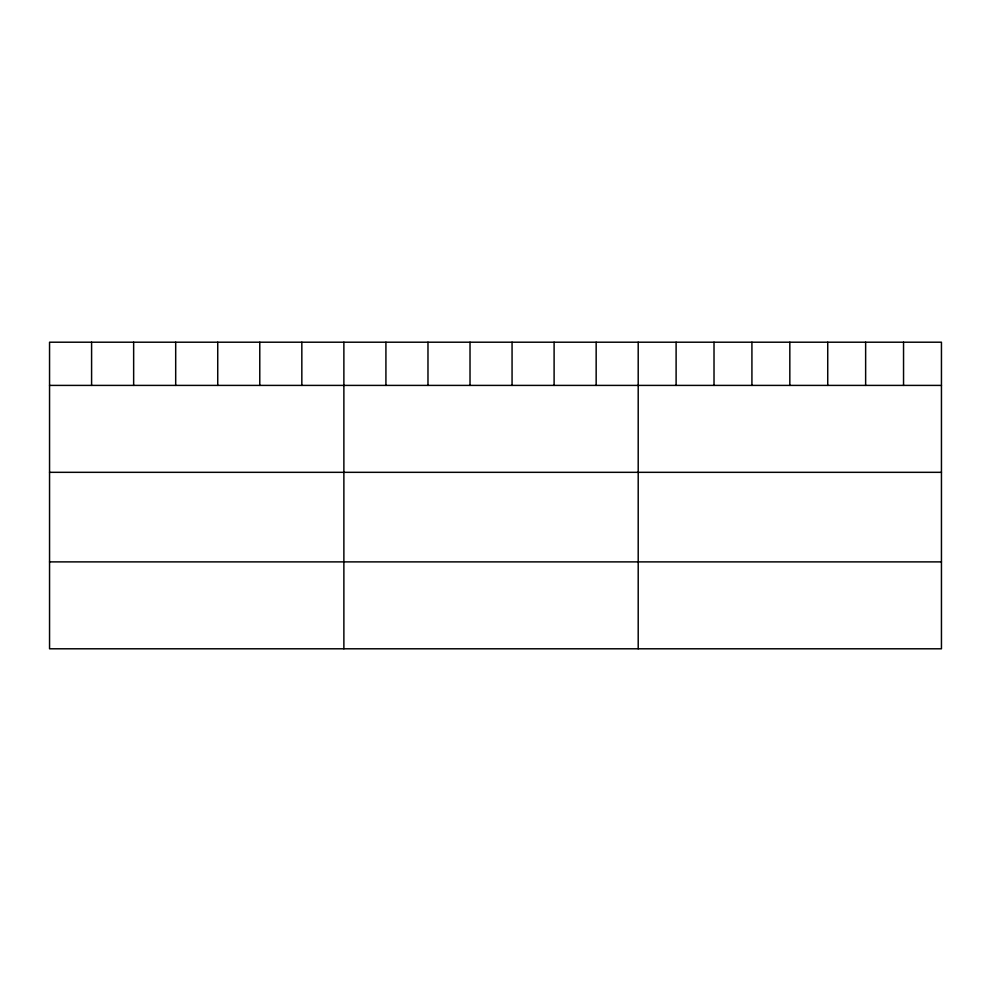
<?xml version="1.0" encoding="UTF-8"?>
<svg xmlns="http://www.w3.org/2000/svg" width="991" height="991" viewBox="0 0 991 991"><rect width="100%" height="100%" fill="white"/><g stroke="black" fill="none" stroke-linecap="round" stroke-linejoin="round"><path stroke-width="1.49" d="M941.45 385.4L941.45 648.795L49.55 648.795L49.55 342.205L941.45 342.205L941.45 385.4L49.55 385.4M49.55 472.323L941.45 472.323M49.55 561.885L941.45 561.885M903.544 342.205L903.544 385.4M865.638 342.205L865.638 385.4M827.733 342.205L827.733 385.4M789.827 342.205L789.827 385.4M751.921 342.205L751.921 385.4M714.015 342.205L714.015 385.4M676.11 342.205L676.11 385.4M638.204 342.205L638.204 648.795M596.161 342.205L596.161 385.4M554.105 342.205L554.105 385.4M512.062 342.205L512.062 385.4M470.019 342.205L470.019 385.4M427.976 342.205L427.976 385.4M385.92 342.205L385.92 385.4M343.877 342.205L343.877 648.795M301.834 342.205L301.834 385.4M259.778 342.205L259.778 385.4M217.735 342.205L217.735 385.4M175.692 342.205L175.692 385.4M133.649 342.205L133.649 385.4M91.593 342.205L91.593 385.4"/></g></svg>
